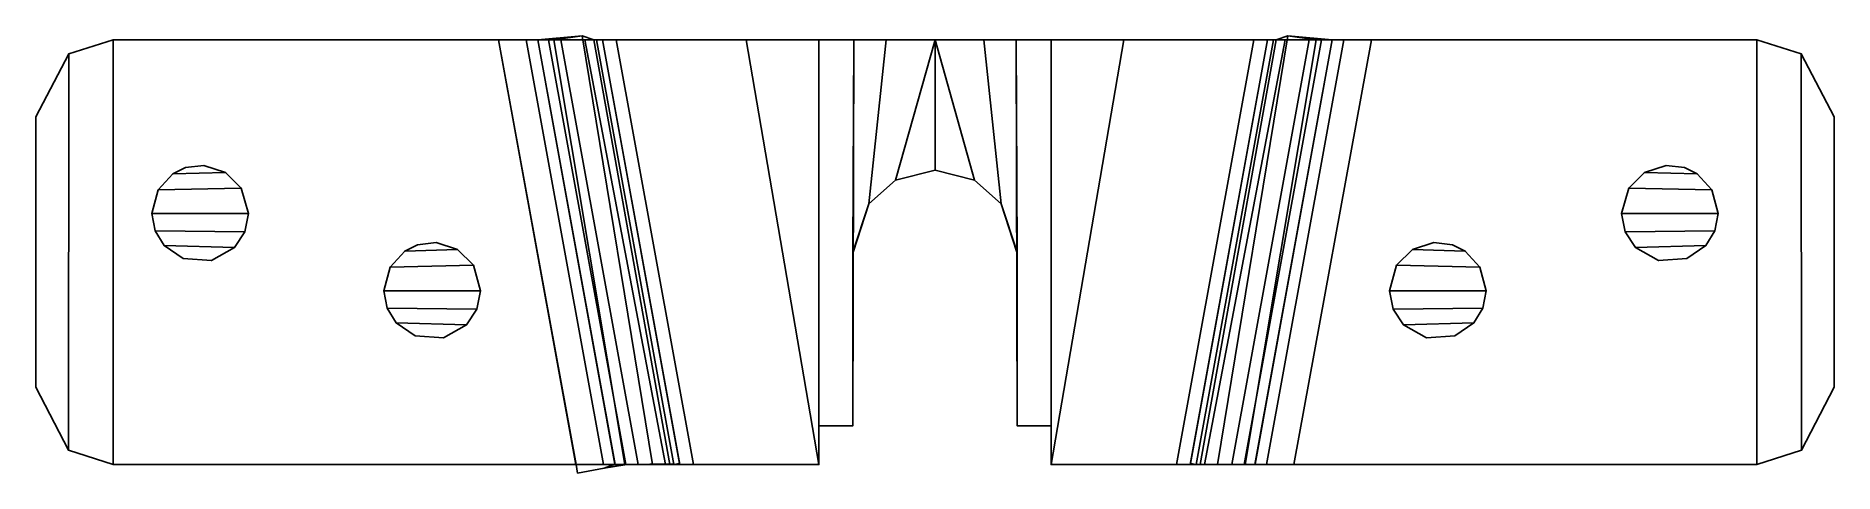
# Model space of a CAD drawing. Extents: x -46.5 to 46.5, y -11.4 to 11.2.
import ezdxf

# ---------------------------------------------------------------- set-up
doc = ezdxf.new("R2010")
doc.units = 0
doc.header["$MEASUREMENT"] = 0
doc.layers.get('0').update_dxf_attribs({"linetype": 'CONTINUOUS'})

msp = doc.modelspace()

# ---------------------------------------------------------------- linework, layer by layer
for points in [[(-19.709, 11, 10.624), (-18.244, 11.2, 9.046), (-20.549, 11, 6.5), (-21.144, 11, 7.913)], [(-18.244, 11.2, 9.046), (-17.641, 11, 7.671), (-20.549, 11, 4), (-20.549, 11, 6.5)], [(-14.606, -11, 9.614), (-16.049, -11, 10.835), (-19.709, 11, 10.624), (-18.244, 11.2, 9.046)], [(-17.641, 11, 7.671), (-18.244, 11.2, 9.046), (-14.606, -11, 9.614), (-13.72, -11, 7.955)], [(13.719, -11, 7.953), (14.606, -11, 9.614), (18.244, 11.2, 9.046), (17.641, 11, 7.671)], [(18.244, 11.2, 9.046), (19.709, 11, 10.624), (16.049, -11, 10.835), (14.606, -11, 9.614)], [(18.244, 11.2, 9.046), (17.641, 11, 7.671), (20.549, 11, 4), (20.549, 11, 6.5)], [(19.709, 11, 10.624), (18.244, 11.2, 9.046), (20.549, 11, 6.5), (21.144, 11, 7.913)], [(-44.799, 10.273, 8.5), (-46.5, 7, 8.5), (-46.5, -7, 8.5), (-44.818, -10.26, 8.5)], [(-44.799, 10.273, 11.5), (-46.5, 7, 11.5), (-46.5, -7, 11.5), (-44.818, -10.26, 11.5)], [(-44.799, 10.273, 11.5), (-44.799, 10.273, 8.5), (-46.5, 7, 8.5), (-46.5, 7, 11.5)], [(-42.5, -11, 8.5), (-42.5, 11, 8.5), (-44.799, 10.273, 8.5), (-44.818, -10.26, 8.5)], [(-42.5, -11, 11.5), (-42.5, 11, 11.5), (-44.799, 10.273, 11.5), (-44.818, -10.26, 11.5)], [(-44.799, 10.273, 11.5), (-44.799, 10.273, 8.5), (-42.5, 11, 8.5), (-42.5, 11, 11.5)], [(-18.565, -11, 8.5), (-22.582, 11, 8.5), (-42.5, 11, 8.5), (-42.5, -11, 8.5)], [(-18.565, -11, 11.5), (-22.582, 11, 11.5), (-42.5, 11, 11.5), (-42.5, -11, 11.5)], [(-22.582, 11, 11.5), (-22.582, 11, 8.5), (-42.5, 11, 8.5), (-42.5, 11, 11.5)], [(-21.144, 11, 7.913), (-17.139, -11, 7.909), (-18.582, -11, 8.5), (-22.582, 11, 8.5)], [(-19.709, 11, 10.624), (-22.582, 11, 11.5), (-18.582, -11, 11.5), (-16.049, -11, 10.835)], [(-22.582, 11, 11.5), (-19.709, 11, 10.624), (-21.144, 11, 7.913), (-22.582, 11, 8.5)], [(-16.554, -10.974, 6.5), (-20.549, 11, 6.5), (-21.144, 11, 7.913), (-17.139, -11, 7.909)], [(-16.549, -11, 6.5), (-20.549, 11, 6.5), (-20.549, 11, 4), (-16.549, -11, 4)], [(-20.549, 11, 4), (-16.549, -11, 4), (-15.988, -11, 1.972), (-19.993, 11, 1.981)], [(-17.641, 11, 7.671), (-17.5, 11, 6.5), (-19.993, 11, 1.981), (-20.549, 11, 4)], [(-15.988, -11, 1.972), (-19.993, 11, 1.981), (-19.347, 11, 1.16), (-15.347, -11, 1.16)], [(-17.5, 11, 4), (-19.347, 11, 1.16), (-19.993, 11, 1.981), (-17.5, 11, 6.5)], [(-15.347, -11, 1.16), (-13.933, -11, 0.263), (-18.117, 11, 0.337), (-19.347, 11, 1.16)], [(-17.199, 11, 3.29), (-17.5, 11, 4), (-19.347, 11, 1.16), (-18.117, 11, 0.337)], [(-18.117, 11, 0.337), (-16.484, 11), (-12.484, -11), (-13.933, -11, 0.263)], [(-16.484, 11, 3), (-17.199, 11, 3.29), (-18.117, 11, 0.337), (-16.484, 11)], [(-13.5, -11, 6.5), (-17.5, 11, 6.5), (-17.641, 11, 7.671), (-13.719, -11, 7.953)], [(-17.199, 11, 3.29), (-17.5, 11, 4), (-13.5, -11, 4), (-13.209, -10.947, 3.29)], [(-13.5, -11, 6.5), (-17.5, 11, 6.5), (-17.5, 11, 4), (-13.5, -11, 4)], [(-12.484, -11, 3), (-13.199, -11, 3.29), (-17.199, 11, 3.29), (-16.484, 11, 3)], [(-16.484, 11), (-12.484, -11), (-6, -11), (-9.772, 11)], [(-16.484, 11, 3), (-12.484, -11, 3), (-6, -11, 3), (-9.772, 11, 3)], [(16.484, 11, 3), (-16.484, 11, 3), (-16.484, 11), (16.484, 11)], [(-9.772, 11), (-6, -11), (-6, -9.5), (-6, 11)], [(-9.772, 11, 3), (-6, -11, 3), (-6, -9.5, 3), (-6, 11, 3)], [(-4.194, 11), (-4.25, -9), (-6, -9), (-6, 11)], [(-4.194, 11, 3), (-4.25, -9, 3), (-6, -9, 3), (-6, 11, 3)], [(-4.25, 0), (-4.194, 11), (-2.531, 11), (-3.43, 2.51)], [(-4.225, 0, 3), (-4.194, 11, 3), (-2.531, 11, 3), (-3.43, 2.51, 3)], [(-3.43, 2.51), (-2.051, 3.723), (0, 11), (-2.531, 11)], [(-3.43, 2.51, 3), (-2.051, 3.723, 3), (0, 11, 3), (-2.531, 11, 3)], [(0, 11), (0, 4.25), (-2.051, 3.723)], [(0, 11, 3), (0, 4.25, 3), (-2.051, 3.723, 3)], [(2.531, 11), (0, 11), (2.051, 3.723), (3.43, 2.51)], [(2.051, 3.723), (2.051, 3.723), (0, 4.25), (0, 11)], [(2.531, 11, 3), (0, 11, 3), (2.051, 3.723, 3), (3.43, 2.51, 3)], [(2.051, 3.723, 3), (2.051, 3.723, 3), (0, 4.25, 3), (0, 11, 3)], [(3.43, 2.51), (2.531, 11), (4.194, 11), (4.25, 0)], [(3.43, 2.51, 3), (2.531, 11, 3), (4.194, 11, 3), (4.25, 0, 3)], [(6, 11), (6, -9), (4.25, -9), (4.194, 11)], [(6, 11, 3), (6, -9, 3), (4.25, -9, 3), (4.194, 11, 3)], [(9.772, 11), (6, -11), (12.484, -11), (16.484, 11)], [(6, 11), (6, -9.5), (6, -11), (9.772, 11)], [(9.772, 11, 3), (6, -11, 3), (12.484, -11, 3), (16.484, 11, 3)], [(6, 11, 3), (6, -9.5, 3), (6, -11, 3), (9.772, 11, 3)], [(13.933, -11, 0.263), (12.484, -11), (16.484, 11), (18.117, 11, 0.337)], [(16.484, 11, 3), (17.199, 11, 3.29), (13.199, -11, 3.29), (12.484, -11, 3)], [(13.209, -10.947, 3.29), (13.5, -11, 4), (17.5, 11, 4), (17.199, 11, 3.29)], [(13.5, -11, 4), (17.5, 11, 4), (17.5, 11, 6.5), (13.5, -11, 6.5)], [(13.719, -11, 7.953), (17.641, 11, 7.671), (17.5, 11, 6.5), (13.5, -11, 6.5)], [(19.347, 11, 1.16), (18.117, 11, 0.337), (13.933, -11, 0.263), (15.347, -11, 1.16)], [(15.347, -11, 1.16), (19.347, 11, 1.16), (19.993, 11, 1.981), (15.988, -11, 1.972)], [(19.993, 11, 1.981), (15.988, -11, 1.972), (16.549, -11, 4), (20.549, 11, 4)], [(16.049, -11, 10.835), (18.565, -11, 11.5), (22.582, 11, 11.5), (19.709, 11, 10.624)], [(17.199, 11, 3.29), (16.484, 11, 3), (16.484, 11), (18.117, 11, 0.337)], [(16.549, -11, 4), (20.549, 11, 4), (20.549, 11, 6.5), (16.549, -11, 6.5)], [(17.139, -11, 7.909), (21.144, 11, 7.913), (20.549, 11, 6.5), (16.554, -10.974, 6.5)], [(22.582, 11, 8.5), (18.565, -11, 8.5), (17.139, -11, 7.909), (21.144, 11, 7.913)], [(17.5, 11, 4), (17.199, 11, 3.29), (18.117, 11, 0.337), (19.347, 11, 1.16)], [(17.641, 11, 7.671), (17.5, 11, 6.5), (19.993, 11, 1.981), (20.549, 11, 4)], [(17.5, 11, 6.5), (17.5, 11, 4), (19.347, 11, 1.16), (19.993, 11, 1.981)], [(42.5, -11, 8.5), (42.5, 11, 8.5), (22.582, 11, 8.5), (18.565, -11, 8.5)], [(42.5, -11, 11.5), (42.5, 11, 11.5), (22.582, 11, 11.5), (18.565, -11, 11.5)], [(22.582, 11, 11.5), (19.709, 11, 10.624), (21.144, 11, 7.913), (22.582, 11, 8.5)], [(42.5, 11, 11.5), (42.5, 11, 8.5), (22.582, 11, 8.5), (22.582, 11, 11.5)], [(44.818, -10.26, 8.5), (44.799, 10.273, 8.5), (42.5, 11, 8.5), (42.5, -11, 8.5)], [(44.818, -10.26, 11.5), (44.799, 10.273, 11.5), (42.5, 11, 11.5), (42.5, -11, 11.5)], [(44.799, 10.273, 11.5), (42.5, 11, 11.5), (42.5, 11, 8.5), (44.799, 10.273, 8.5)], [(44.818, -10.26, 8.5), (46.5, -7, 8.5), (46.5, 7, 8.5), (44.799, 10.273, 8.5)], [(44.818, -10.26, 11.5), (46.5, -7, 11.5), (46.5, 7, 11.5), (44.799, 10.273, 11.5)], [(46.5, 7, 11.5), (44.799, 10.273, 11.5), (44.799, 10.273, 8.5), (46.5, 7, 8.5)], [(-46.5, -7, 11.5), (-46.5, -7, 8.5), (-46.5, 7, 8.5), (-46.5, 7, 11.5)], [(46.5, -7, 11.5), (46.5, 7, 11.5), (46.5, 7, 8.5), (46.5, -7, 8.5)], [(-40.18, 3.224, 8.5), (-35.878, 3.321, 8.5), (-36.693, 4.131, 8.5), (-39.429, 4.051, 8.5)], [(-40.18, 3.224, 11.5), (-35.878, 3.321, 11.5), (-36.693, 4.131, 11.5), (-39.429, 4.051, 11.5)], [(-39.429, 4.051, 11.5), (-40.18, 3.224, 11.5), (-40.18, 3.224, 8.5), (-39.429, 4.051, 8.5)], [(-39.429, 4.051, 8.5), (-36.693, 4.131, 8.5), (-37.809, 4.493, 8.5), (-38.763, 4.381, 8.5)], [(-39.429, 4.051, 11.5), (-36.693, 4.131, 11.5), (-37.809, 4.493, 11.5), (-38.763, 4.381, 11.5)], [(-38.763, 4.381, 8.5), (-39.429, 4.051, 8.5), (-39.429, 4.051, 11.5), (-38.763, 4.381, 11.5)], [(-37.809, 4.493, 11.5), (-38.763, 4.381, 11.5), (-38.763, 4.381, 8.5), (-37.809, 4.493, 8.5)], [(-36.693, 4.131, 11.5), (-37.809, 4.493, 11.5), (-37.809, 4.493, 8.5), (-36.693, 4.131, 8.5)], [(-35.878, 3.321, 11.5), (-36.693, 4.131, 11.5), (-36.693, 4.131, 8.5), (-35.878, 3.321, 8.5)], [(-3.43, 2.51, 3), (-2.051, 3.723, 3), (-2.051, 3.723), (-3.43, 2.51)], [(-2.051, 3.723, 3), (0, 4.25, 3), (0, 4.25), (-2.051, 3.723)], [(2.051, 3.723), (0, 4.25), (0, 4.25, 3), (2.051, 3.723, 3)], [(3.43, 2.51), (2.051, 3.723), (2.051, 3.723, 3), (3.43, 2.51, 3)], [(39.429, 4.051, 8.5), (36.693, 4.131, 8.5), (35.878, 3.321, 8.5), (40.18, 3.224, 8.5)], [(39.429, 4.051, 11.5), (36.693, 4.131, 11.5), (35.878, 3.321, 11.5), (40.18, 3.224, 11.5)], [(36.693, 4.131, 11.5), (35.878, 3.321, 11.5), (35.878, 3.321, 8.5), (36.693, 4.131, 8.5)], [(38.763, 4.381, 8.5), (37.809, 4.493, 8.5), (36.693, 4.131, 8.5), (39.429, 4.051, 8.5)], [(38.763, 4.381, 11.5), (37.809, 4.493, 11.5), (36.693, 4.131, 11.5), (39.429, 4.051, 11.5)], [(37.809, 4.493, 11.5), (36.693, 4.131, 11.5), (36.693, 4.131, 8.5), (37.809, 4.493, 8.5)], [(38.763, 4.381, 11.5), (37.809, 4.493, 11.5), (37.809, 4.493, 8.5), (38.763, 4.381, 8.5)], [(39.429, 4.051, 11.5), (38.763, 4.381, 11.5), (38.763, 4.381, 8.5), (39.429, 4.051, 8.5)], [(40.18, 3.224, 11.5), (39.429, 4.051, 11.5), (39.429, 4.051, 8.5), (40.18, 3.224, 8.5)], [(-40.5, 2, 8.5), (-40.18, 3.224, 8.5), (-35.878, 3.321, 8.5), (-35.5, 2, 8.556)], [(-40.5, 2, 11.5), (-40.18, 3.224, 11.5), (-35.878, 3.321, 11.5), (-35.5, 2, 11.556)], [(-40.18, 3.224, 11.5), (-40.5, 2, 11.5), (-40.5, 2, 8.5), (-40.18, 3.224, 8.5)], [(-35.5, 2, 11.556), (-35.878, 3.321, 11.5), (-35.878, 3.321, 8.5), (-35.5, 2, 8.556)], [(35.5, 2, 8.556), (35.878, 3.321, 8.5), (40.18, 3.224, 8.5), (40.5, 2, 8.5)], [(35.5, 2, 11.556), (35.878, 3.321, 11.5), (40.18, 3.224, 11.5), (40.5, 2, 11.5)], [(35.5, 2, 11.556), (35.878, 3.321, 11.5), (35.878, 3.321, 8.5), (35.5, 2, 8.556)], [(40.5, 2, 11.5), (40.18, 3.224, 11.5), (40.18, 3.224, 8.5), (40.5, 2, 8.5)], [(-35.5, 2, 8.556), (-35.689, 1.046, 8.5), (-40.333, 1.101, 8.5), (-40.5, 2, 8.5)], [(-35.5, 2, 11.556), (-35.689, 1.046, 11.5), (-40.333, 1.101, 11.5), (-40.5, 2, 11.5)], [(-40.5, 2, 11.5), (-40.333, 1.101, 11.5), (-40.333, 1.101, 8.5), (-40.5, 2, 8.5)], [(-35.689, 1.046, 11.5), (-35.5, 2, 11.556), (-35.5, 2, 8.556), (-35.689, 1.046, 8.5)], [(-4.225, 0, 3), (-3.43, 2.51, 3), (-3.43, 2.51), (-4.25, 0)], [(4.25, 0), (3.43, 2.51), (3.43, 2.51, 3), (4.225, 0, 3)], [(40.5, 2, 8.5), (40.333, 1.101, 8.5), (35.689, 1.046, 8.5), (35.5, 2, 8.556)], [(40.5, 2, 11.5), (40.333, 1.101, 11.5), (35.689, 1.046, 11.5), (35.5, 2, 11.556)], [(35.689, 1.046, 8.5), (35.5, 2, 8.556), (35.5, 2, 11.556), (35.689, 1.046, 11.5)], [(40.333, 1.101, 11.5), (40.5, 2, 11.5), (40.5, 2, 8.5), (40.333, 1.101, 8.5)], [(-40.333, 1.101, 8.5), (-35.689, 1.046, 8.5), (-36.229, 0.236, 8.5), (-39.866, 0.336, 8.5)], [(-40.333, 1.101, 11.5), (-35.689, 1.046, 11.5), (-36.229, 0.236, 11.5), (-39.866, 0.336, 11.5)], [(-40.333, 1.101, 11.5), (-39.866, 0.336, 11.5), (-39.866, 0.336, 8.5), (-40.333, 1.101, 8.5)], [(-36.229, 0.236, 11.5), (-35.689, 1.046, 11.5), (-35.689, 1.046, 8.5), (-36.229, 0.236, 8.5)], [(39.866, 0.336, 8.5), (36.229, 0.236, 8.5), (35.689, 1.046, 8.5), (40.333, 1.101, 8.5)], [(39.866, 0.336, 11.5), (36.229, 0.236, 11.5), (35.689, 1.046, 11.5), (40.333, 1.101, 11.5)], [(36.229, 0.236, 11.5), (35.689, 1.046, 11.5), (35.689, 1.046, 8.5), (36.229, 0.236, 8.5)], [(39.866, 0.336, 11.5), (40.333, 1.101, 11.5), (40.333, 1.101, 8.5), (39.866, 0.336, 8.5)], [(-39.866, 0.336, 8.5), (-36.229, 0.236, 8.5), (-37.423, -0.433, 8.5), (-38.892, -0.335, 8.5)], [(-39.866, 0.336, 11.5), (-36.229, 0.236, 11.5), (-37.423, -0.433, 11.5), (-38.892, -0.335, 11.5)], [(-38.892, -0.335, 11.5), (-39.866, 0.336, 11.5), (-39.866, 0.336, 8.5), (-38.892, -0.335, 8.5)], [(-36.229, 0.236, 8.5), (-36.229, 0.236, 11.5), (-37.423, -0.433, 11.5), (-37.423, -0.433, 8.5)], [(-28.18, -0.776, 8.5), (-23.878, -0.679, 8.5), (-24.693, 0.131, 8.5), (-27.429, 0.051, 8.5)], [(-28.18, -0.776, 11.5), (-23.878, -0.679, 11.5), (-24.693, 0.131, 11.5), (-27.429, 0.051, 11.5)], [(-27.429, 0.051, 11.5), (-28.18, -0.776, 11.5), (-28.18, -0.776, 8.5), (-27.429, 0.051, 8.5)], [(-27.429, 0.051, 8.5), (-24.693, 0.131, 8.5), (-25.809, 0.493, 8.5), (-26.763, 0.381, 8.5)], [(-27.429, 0.051, 11.5), (-24.693, 0.131, 11.5), (-25.809, 0.493, 11.5), (-26.763, 0.381, 11.5)], [(-26.763, 0.381, 8.5), (-27.429, 0.051, 8.5), (-27.429, 0.051, 11.5), (-26.763, 0.381, 11.5)], [(-25.809, 0.493, 11.5), (-26.763, 0.381, 11.5), (-26.763, 0.381, 8.5), (-25.809, 0.493, 8.5)], [(-24.693, 0.131, 11.5), (-25.809, 0.493, 11.5), (-25.809, 0.493, 8.5), (-24.693, 0.131, 8.5)], [(-23.878, -0.679, 11.5), (-24.693, 0.131, 11.5), (-24.693, 0.131, 8.5), (-23.878, -0.679, 8.5)], [(-4.25, -9), (-4.25, 0), (-4.225, 0, 3), (-4.25, -9, 3)], [(4.25, -9, 3), (4.225, 0, 3), (4.25, 0), (4.25, -9)], [(27.429, 0.051, 8.5), (24.693, 0.131, 8.5), (23.878, -0.679, 8.5), (28.18, -0.776, 8.5)], [(27.429, 0.051, 11.5), (24.693, 0.131, 11.5), (23.878, -0.679, 11.5), (28.18, -0.776, 11.5)], [(24.693, 0.131, 11.5), (23.878, -0.679, 11.5), (23.878, -0.679, 8.5), (24.693, 0.131, 8.5)], [(26.763, 0.381, 8.5), (25.809, 0.493, 8.5), (24.693, 0.131, 8.5), (27.429, 0.051, 8.5)], [(26.763, 0.381, 11.5), (25.809, 0.493, 11.5), (24.693, 0.131, 11.5), (27.429, 0.051, 11.5)], [(25.809, 0.493, 11.5), (24.693, 0.131, 11.5), (24.693, 0.131, 8.5), (25.809, 0.493, 8.5)], [(26.763, 0.381, 11.5), (25.809, 0.493, 11.5), (25.809, 0.493, 8.5), (26.763, 0.381, 8.5)], [(27.429, 0.051, 11.5), (26.763, 0.381, 11.5), (26.763, 0.381, 8.5), (27.429, 0.051, 8.5)], [(28.18, -0.776, 11.5), (27.429, 0.051, 11.5), (27.429, 0.051, 8.5), (28.18, -0.776, 8.5)], [(38.892, -0.335, 8.5), (37.423, -0.433, 8.5), (36.229, 0.236, 8.5), (39.866, 0.336, 8.5)], [(38.892, -0.335, 11.5), (37.423, -0.433, 11.5), (36.229, 0.236, 11.5), (39.866, 0.336, 11.5)], [(37.423, -0.433, 11.5), (36.229, 0.236, 11.5), (36.229, 0.236, 8.5), (37.423, -0.433, 8.5)], [(38.892, -0.335, 11.5), (39.866, 0.336, 11.5), (39.866, 0.336, 8.5), (38.892, -0.335, 8.5)], [(-37.423, -0.433, 11.5), (-38.892, -0.335, 11.5), (-38.892, -0.335, 8.5), (-37.423, -0.433, 8.5)], [(-28.5, -2, 8.5), (-28.18, -0.776, 8.5), (-23.878, -0.679, 8.5), (-23.5, -2, 8.556)], [(-28.5, -2, 11.5), (-28.18, -0.776, 11.5), (-23.878, -0.679, 11.5), (-23.5, -2, 11.556)], [(-28.18, -0.776, 11.5), (-28.5, -2, 11.5), (-28.5, -2, 8.5), (-28.18, -0.776, 8.5)], [(-23.5, -2, 11.556), (-23.878, -0.679, 11.5), (-23.878, -0.679, 8.5), (-23.5, -2, 8.556)], [(23.5, -2, 8.556), (23.878, -0.679, 8.5), (28.18, -0.776, 8.5), (28.5, -2, 8.5)], [(23.5, -2, 11.556), (23.878, -0.679, 11.5), (28.18, -0.776, 11.5), (28.5, -2, 11.5)], [(23.5, -2, 11.556), (23.878, -0.679, 11.5), (23.878, -0.679, 8.5), (23.5, -2, 8.556)], [(28.5, -2, 11.5), (28.18, -0.776, 11.5), (28.18, -0.776, 8.5), (28.5, -2, 8.5)], [(38.892, -0.335, 8.5), (38.892, -0.335, 11.5), (37.423, -0.433, 11.5), (37.423, -0.433, 8.5)], [(-23.5, -2, 8.556), (-23.689, -2.954, 8.5), (-28.333, -2.899, 8.5), (-28.5, -2, 8.5)], [(-23.5, -2, 11.556), (-23.689, -2.954, 11.5), (-28.333, -2.899, 11.5), (-28.5, -2, 11.5)], [(-28.5, -2, 11.5), (-28.333, -2.899, 11.5), (-28.333, -2.899, 8.5), (-28.5, -2, 8.5)], [(-23.689, -2.954, 11.5), (-23.5, -2, 11.556), (-23.5, -2, 8.556), (-23.689, -2.954, 8.5)], [(28.5, -2, 8.5), (28.333, -2.899, 8.5), (23.689, -2.954, 8.5), (23.5, -2, 8.556)], [(28.5, -2, 11.5), (28.333, -2.899, 11.5), (23.689, -2.954, 11.5), (23.5, -2, 11.556)], [(23.689, -2.954, 8.5), (23.5, -2, 8.556), (23.5, -2, 11.556), (23.689, -2.954, 11.5)], [(28.333, -2.899, 11.5), (28.5, -2, 11.5), (28.5, -2, 8.5), (28.333, -2.899, 8.5)], [(-28.333, -2.899, 8.5), (-23.689, -2.954, 8.5), (-24.229, -3.764, 8.5), (-27.866, -3.664, 8.5)], [(-28.333, -2.899, 11.5), (-23.689, -2.954, 11.5), (-24.229, -3.764, 11.5), (-27.866, -3.664, 11.5)], [(-28.333, -2.899, 11.5), (-27.866, -3.664, 11.5), (-27.866, -3.664, 8.5), (-28.333, -2.899, 8.5)], [(-27.866, -3.664, 8.5), (-24.229, -3.764, 8.5), (-25.423, -4.433, 8.5), (-26.892, -4.335, 8.5)], [(-27.866, -3.664, 11.5), (-24.229, -3.764, 11.5), (-25.423, -4.433, 11.5), (-26.892, -4.335, 11.5)], [(-26.892, -4.335, 11.5), (-27.866, -3.664, 11.5), (-27.866, -3.664, 8.5), (-26.892, -4.335, 8.5)], [(-24.229, -3.764, 11.5), (-23.689, -2.954, 11.5), (-23.689, -2.954, 8.5), (-24.229, -3.764, 8.5)], [(27.866, -3.664, 8.5), (24.229, -3.764, 8.5), (23.689, -2.954, 8.5), (28.333, -2.899, 8.5)], [(27.866, -3.664, 11.5), (24.229, -3.764, 11.5), (23.689, -2.954, 11.5), (28.333, -2.899, 11.5)], [(24.229, -3.764, 11.5), (23.689, -2.954, 11.5), (23.689, -2.954, 8.5), (24.229, -3.764, 8.5)], [(26.892, -4.335, 8.5), (25.423, -4.433, 8.5), (24.229, -3.764, 8.5), (27.866, -3.664, 8.5)], [(26.892, -4.335, 11.5), (25.423, -4.433, 11.5), (24.229, -3.764, 11.5), (27.866, -3.664, 11.5)], [(26.892, -4.335, 11.5), (27.866, -3.664, 11.5), (27.866, -3.664, 8.5), (26.892, -4.335, 8.5)], [(27.866, -3.664, 11.5), (28.333, -2.899, 11.5), (28.333, -2.899, 8.5), (27.866, -3.664, 8.5)], [(-25.423, -4.433, 11.5), (-26.892, -4.335, 11.5), (-26.892, -4.335, 8.5), (-25.423, -4.433, 8.5)], [(-24.229, -3.764, 8.5), (-24.229, -3.764, 11.5), (-25.423, -4.433, 11.5), (-25.423, -4.433, 8.5)], [(25.423, -4.433, 11.5), (24.229, -3.764, 11.5), (24.229, -3.764, 8.5), (25.423, -4.433, 8.5)], [(26.892, -4.335, 8.5), (26.892, -4.335, 11.5), (25.423, -4.433, 11.5), (25.423, -4.433, 8.5)], [(-44.818, -10.26, 11.5), (-46.5, -7, 11.5), (-46.5, -7, 8.5), (-44.818, -10.26, 8.5)], [(44.818, -10.26, 11.5), (44.818, -10.26, 8.5), (46.5, -7, 8.5), (46.5, -7, 11.5)], [(-6, -11, 3), (-6, -9, 3), (-6, -9), (-6, -11)], [(-6, -9, 3), (-4.25, -9, 3), (-4.25, -9), (-6, -9)], [(4.25, -9, 3), (6, -9, 3), (6, -9), (4.25, -9)], [(6, -11), (6, -9), (6, -9, 3), (6, -11, 3)], [(-42.5, -11, 11.5), (-42.5, -11, 8.5), (-44.818, -10.26, 8.5), (-44.818, -10.26, 11.5)], [(-18.582, -11, 11.5), (-18.566, -10.997, 8.5), (-42.5, -11, 8.5), (-42.5, -11, 11.5)], [(-18.565, -11, 11.5), (-16.049, -11, 10.835), (-17.104, -11.191, 7.909), (-18.484, -11.443, 8.5)], [(-16.047, -11.016, 10.835), (-14.606, -11, 9.614), (-16.554, -10.974, 6.5), (-17.104, -11.191, 7.909)], [(-13.719, -11, 7.953), (-13.507, -10.961, 6.5), (-15.988, -11, 1.972), (-16.549, -11, 4)], [(-14.606, -11, 9.614), (-13.72, -11, 7.955), (-16.549, -11, 4), (-16.549, -11, 6.5)], [(-13.5, -11, 6.5), (-13.5, -11, 4), (-15.347, -11, 1.16), (-15.988, -11, 1.972)], [(-13.5, -11, 4), (-13.199, -11, 3.29), (-13.933, -11, 0.263), (-15.347, -11, 1.16)], [(-13.199, -11, 3.29), (-12.484, -11, 3), (-12.484, -11), (-13.933, -11, 0.263)], [(-12.484, -11, 3), (-12.484, -11), (-6, -11), (-6, -11, 3)], [(6, -11, 3), (6, -11), (12.484, -11), (12.484, -11, 3)], [(13.933, -11, 0.263), (12.484, -11), (12.484, -11, 3), (13.199, -11, 3.29)], [(15.347, -11, 1.16), (13.933, -11, 0.263), (13.199, -11, 3.29), (13.5, -11, 4)], [(16.549, -11, 4), (15.988, -11, 1.972), (13.5, -11, 6.5), (13.719, -11, 7.953)], [(15.988, -11, 1.972), (15.347, -11, 1.16), (13.5, -11, 4), (13.5, -11, 6.5)], [(16.549, -11, 6.5), (16.549, -11, 4), (13.719, -11, 7.953), (14.606, -11, 9.614)], [(17.139, -11, 7.909), (16.554, -10.974, 6.5), (14.606, -11, 9.614), (16.049, -11, 10.835)], [(18.565, -11, 8.5), (17.139, -11, 7.909), (16.049, -11, 10.835), (18.565, -11, 11.5)], [(18.565, -11, 11.5), (42.5, -11, 11.5), (42.5, -11, 8.5), (18.565, -11, 8.5)], [(42.5, -11, 11.5), (44.818, -10.26, 11.5), (44.818, -10.26, 8.5), (42.5, -11, 8.5)]]:
    msp.add_3dface(points)

doc.saveas('drawing.dxf')
